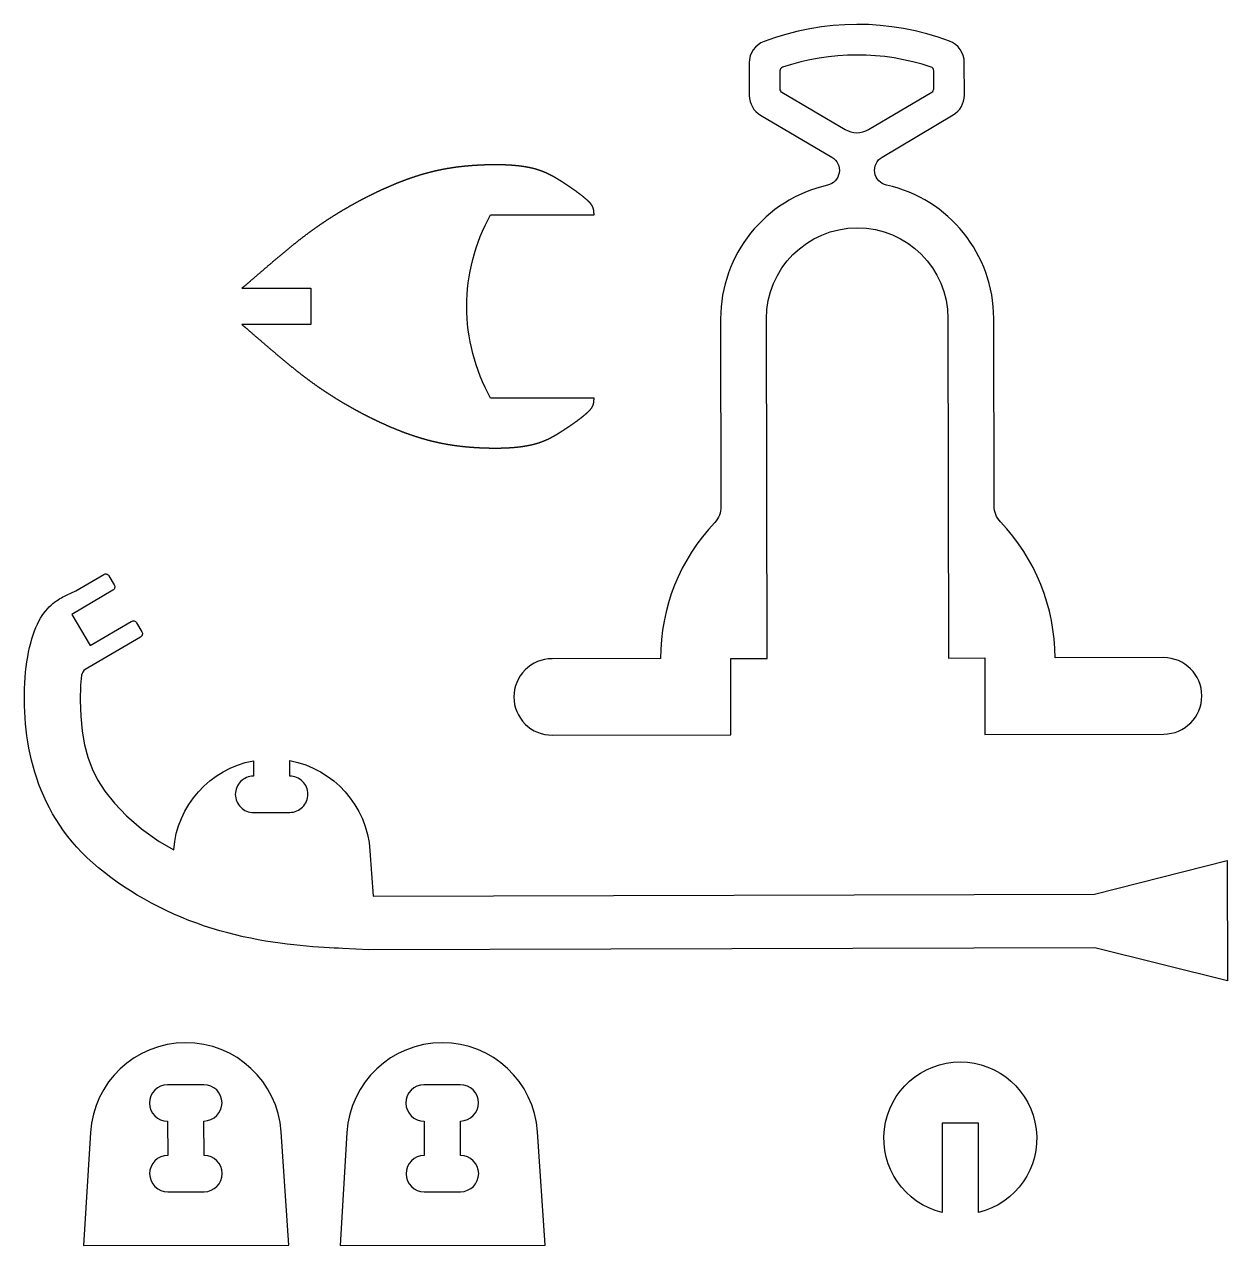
# Model space of a CAD drawing. Header units: millimetres. Extents: x 32 to 1015, y -334 to 535.
# Drawn here: x 702.5 to 861.6, y 367.7 to 529.2 of the extents above; entities that cross this region are included whole.
import ezdxf

# ---------------------------------------------------------------- set-up
doc = ezdxf.new("R2010")
doc.units = ezdxf.units.MM
doc.layers.add('External Cut', color=1, linetype='Continuous')
doc.layers.add('Internal Cut', color=5, linetype='Continuous')

msp = doc.modelspace()

# ---------------------------------------------------------------- linework, layer by layer
at = {"layer": 'External Cut', "flags": 128}
for points in [[(853.153527, 445.455), (838.797063, 445.430262, 0.192473), (831.577114, 463.401275, -0.192473), (830.7381, 465.489648), (830.69534, 490.305469, 0.351629), (816.513689, 507.915523, -0.680657), (815.9184, 511.628502), (825.316174, 517.192017, 0.265486), (826.803378, 519.805953), (826.795932, 524.127399, 0.312548), (824.824807, 526.962228, 0.181495), (800.313295, 526.919993, 0.312548), (798.351951, 524.078387), (798.359397, 519.756941, 0.265486), (799.855601, 517.148146), (809.272492, 511.617051, -0.680657), (808.690002, 507.902042, 0.351629), (794.569122, 490.243221), (794.611882, 465.4274, -0.192473), (793.780069, 463.336148, 0.192473), (786.622094, 445.34036), (772.265631, 445.315623, 0.414214), (767.221719, 440.254299, 0.414214), (772.283043, 435.210387), (795.927037, 435.251128), (795.909624, 445.356364), (800.709611, 445.364634), (800.632264, 490.253668, -1), (824.632198, 490.295022), (824.709546, 445.405988), (829.509533, 445.414259), (829.526945, 435.309023), (853.170939, 435.349764, 1), (853.153527, 445.455)], [(822.75568, 523.051167, 0.322017), (822.410771, 523.529438, 0.163777), (802.739147, 523.495543, 0.322017), (802.395888, 523.016085), (802.4, 520.629776, 0.265486), (802.649367, 520.194977), (811.049305, 515.261198, 0.272884), (814.129039, 515.266505), (822.511925, 520.229202, 0.265486), (822.759792, 520.664858), (822.75568, 523.051167)], [(777.821829, 504.01093), (777.816225, 504.169572), (777.81534, 504.193078), (777.814297, 504.218401), (777.813051, 504.245422), (777.811561, 504.274022), (777.809781, 504.30408), (777.807671, 504.335479), (777.805185, 504.368098), (777.802282, 504.401817), (777.798917, 504.436519), (777.795048, 504.472082), (777.790631, 504.508388), (777.785624, 504.545318), (777.779983, 504.582752), (777.773665, 504.62057), (777.766626, 504.658653), (777.758825, 504.696883), (777.750216, 504.735138), (777.740758, 504.773301), (777.730407, 504.811252), (777.719128, 504.848892), (777.706919, 504.886212), (777.693786, 504.923223), (777.679734, 504.959935), (777.664771, 504.996361), (777.648901, 505.032511), (777.63213, 505.068398), (777.614466, 505.104031), (777.595913, 505.139422), (777.576477, 505.174583), (777.556166, 505.209524), (777.534983, 505.244257), (777.512937, 505.278794), (777.490032, 505.313145), (777.466274, 505.347322), (777.44167, 505.381335), (777.416225, 505.415197), (777.389946, 505.448918), (777.362838, 505.48251), (777.334907, 505.515984), (777.306167, 505.549348), (777.276656, 505.582597), (777.246423, 505.615724), (777.215513, 505.648721), (777.183974, 505.68158), (777.151853, 505.714293), (777.119195, 505.746852), (777.086049, 505.779251), (777.05246, 505.811481), (777.018476, 505.843534), (776.984144, 505.875402), (776.94951, 505.907079), (776.914621, 505.938555), (776.879523, 505.969824), (776.844265, 506.000877), (776.808892, 506.031707), (776.773452, 506.062306), (776.737991, 506.092666), (776.702555, 506.122779), (776.667193, 506.152639), (776.631942, 506.182238), (776.59681, 506.211579), (776.561796, 506.240665), (776.526898, 506.269499), (776.492117, 506.298086), (776.457451, 506.326429), (776.422898, 506.354532), (776.388459, 506.382398), (776.354132, 506.410031), (776.319917, 506.437434), (776.285812, 506.464611), (776.251816, 506.491566), (776.217929, 506.518301), (776.18415, 506.544822), (776.150477, 506.571131), (776.11691, 506.597233), (776.083448, 506.62313), (776.05009, 506.648826), (776.016835, 506.674325), (775.983683, 506.69963), (775.950631, 506.724746), (775.91768, 506.749675), (775.884828, 506.774422), (775.852074, 506.79899), (775.819419, 506.823382), (775.786859, 506.847602), (775.754396, 506.871654), (775.722027, 506.895541), (775.689752, 506.919267), (775.657569, 506.942835), (775.625479, 506.96625), (775.59348, 506.989515), (775.561571, 507.012633), (775.529752, 507.035608), (775.49802, 507.058443), (775.466376, 507.081143), (775.434819, 507.10371), (775.403347, 507.126149), (775.371959, 507.148463), (775.340656, 507.170655), (775.309435, 507.192729), (775.278296, 507.214689), (775.247238, 507.236537), (775.216259, 507.258276), (775.18536, 507.279909), (775.154539, 507.301439), (775.123795, 507.322868), (775.093126, 507.344201), (775.062533, 507.36544), (775.032015, 507.386587), (775.001569, 507.407647), (774.971196, 507.428621), (774.940894, 507.449512), (774.910662, 507.470325), (774.8805, 507.491061), (774.850406, 507.511723), (774.82038, 507.532315), (774.79042, 507.55284), (774.760526, 507.5733), (774.730696, 507.593698), (774.70093, 507.614038), (774.671227, 507.634319), (774.641585, 507.654542), (774.612003, 507.674708), (774.582481, 507.694816), (774.553017, 507.714868), (774.52361, 507.734863), (774.494259, 507.754802), (774.464963, 507.774685), (774.435721, 507.794513), (774.406531, 507.814286), (774.377394, 507.834005), (774.348306, 507.853669), (774.319268, 507.873279), (774.290279, 507.892836), (774.261337, 507.912339), (774.23244, 507.93179), (774.203589, 507.951188), (774.174782, 507.970534), (774.146018, 507.989828), (774.117296, 508.009071), (774.088614, 508.028262), (774.059972, 508.047401), (774.031368, 508.066488), (774.002801, 508.085523), (773.974271, 508.104504), (773.945775, 508.123433), (773.917314, 508.142308), (773.888885, 508.16113), (773.860488, 508.179897), (773.832121, 508.198611), (773.803783, 508.21727), (773.775474, 508.235874), (773.747192, 508.254423), (773.718936, 508.272917), (773.690705, 508.291355), (773.662498, 508.309737), (773.634313, 508.328063), (773.606149, 508.346332), (773.578006, 508.364544), (773.549882, 508.3827), (773.521777, 508.400798), (773.493688, 508.418838), (773.465615, 508.436821), (773.437556, 508.454745), (773.409511, 508.472611), (773.381479, 508.490418), (773.353458, 508.508166), (773.325447, 508.525854), (773.297445, 508.543483), (773.269451, 508.561052), (773.241464, 508.578561), (773.213483, 508.596009), (773.185506, 508.613397), (773.157532, 508.630723), (773.129561, 508.647988), (773.101591, 508.665192), (773.073621, 508.682333), (773.045649, 508.699412), (773.017676, 508.716429), (772.989699, 508.733383), (772.961718, 508.750274), (772.933731, 508.767101), (772.905737, 508.783865), (772.877735, 508.800565), (772.849725, 508.817201), (772.821704, 508.833772), (772.793672, 508.850279), (772.765627, 508.86672), (772.737569, 508.883096), (772.709496, 508.899406), (772.681408, 508.915651), (772.653302, 508.931829), (772.625179, 508.947941), (772.597036, 508.963986), (772.568873, 508.979964), (772.540689, 508.995874), (772.512482, 509.011717), (772.484251, 509.027492), (772.455996, 509.043199), (772.427715, 509.058837), (772.399406, 509.074407), (772.371069, 509.089907), (772.342703, 509.105338), (772.314307, 509.1207), (772.285879, 509.135991), (772.257418, 509.151212), (772.228923, 509.166363), (772.200394, 509.181443), (772.171828, 509.196452), (772.143225, 509.21139), (772.114584, 509.226256), (772.085903, 509.24105), (772.057181, 509.255772), (772.028418, 509.270421), (771.999612, 509.284998), (771.970762, 509.299501), (771.941866, 509.313931), (771.912925, 509.328288), (771.883936, 509.342571), (771.854898, 509.356779), (771.825811, 509.370913), (771.796673, 509.384972), (771.767483, 509.398956), (771.738241, 509.412865), (771.708944, 509.426698), (771.679591, 509.440455), (771.650182, 509.454136), (771.620716, 509.467741), (771.591191, 509.481269), (771.561606, 509.494719), (771.53196, 509.508093), (771.502253, 509.521389), (771.472481, 509.534606), (771.442646, 509.547746), (771.412745, 509.560807), (771.382778, 509.57379), (771.352743, 509.586693), (771.322639, 509.599517), (771.292465, 509.612261), (771.262219, 509.624926), (771.231902, 509.63751), (771.201511, 509.650014), (771.171046, 509.662437), (771.140505, 509.674779), (771.109888, 509.687039), (771.079192, 509.699218), (771.048418, 509.711315), (771.017563, 509.72333), (770.986627, 509.735263), (770.955609, 509.747112), (770.924507, 509.758879), (770.893321, 509.770562), (770.862049, 509.782162), (770.83069, 509.793677), (770.799243, 509.805109), (770.767706, 509.816456), (770.73608, 509.827718), (770.704362, 509.838895), (770.672551, 509.849987), (770.640647, 509.860994), (770.608648, 509.871914), (770.576554, 509.882749), (770.544364, 509.893497), (770.512076, 509.904159), (770.479691, 509.914734), (770.447207, 509.925223), (770.414624, 509.935625), (770.38194, 509.94594), (770.349154, 509.956167), (770.316267, 509.966307), (770.283277, 509.976359), (770.250183, 509.986323), (770.216984, 509.9962), (770.18368, 510.005988), (770.15027, 510.015688), (770.116752, 510.025299), (770.083127, 510.034821), (770.049392, 510.044254), (770.015548, 510.053599), (769.981594, 510.062854), (769.947529, 510.072019), (769.913355, 510.081096), (769.879071, 510.090084), (769.844678, 510.098984), (769.810175, 510.107796), (769.775564, 510.116519), (769.740845, 510.125155), (769.706018, 510.133702), (769.671083, 510.142163), (769.636041, 510.150536), (769.600891, 510.158822), (769.565635, 510.167022), (769.530272, 510.175135), (769.494803, 510.183161), (769.459228, 510.191101), (769.423548, 510.198956), (769.387762, 510.206724), (769.351872, 510.214407), (769.315876, 510.222005), (769.279777, 510.229518), (769.243574, 510.236946), (769.207267, 510.244289), (769.170858, 510.251549), (769.134348, 510.258724), (769.097735, 510.265816), (769.061023, 510.272824), (769.02421, 510.27975), (768.987297, 510.286593), (768.950285, 510.293354), (768.913176, 510.300033), (768.875968, 510.30663), (768.838663, 510.313146), (768.801262, 510.319581), (768.763764, 510.325935), (768.726172, 510.332208), (768.688484, 510.338402), (768.650703, 510.344515), (768.612827, 510.350549), (768.574859, 510.356504), (768.536799, 510.362381), (768.498646, 510.368178), (768.460403, 510.373897), (768.422068, 510.379539), (768.383644, 510.385102), (768.345131, 510.390589), (768.306528, 510.395998), (768.267838, 510.401331), (768.22906, 510.406587), (768.190194, 510.411767), (768.151243, 510.416872), (768.112205, 510.421901), (768.073083, 510.426855), (768.033875, 510.431734), (767.994584, 510.436538), (767.955209, 510.441269), (767.915752, 510.445925), (767.876212, 510.450508), (767.83659, 510.455018), (767.796888, 510.459454), (767.757105, 510.463818), (767.717242, 510.46811), (767.6773, 510.47233), (767.637279, 510.476478), (767.597181, 510.480554), (767.557004, 510.48456), (767.516751, 510.488494), (767.476422, 510.492359), (767.436017, 510.496153), (767.395537, 510.499877), (767.354982, 510.503531), (767.314354, 510.507117), (767.273652, 510.510633), (767.232878, 510.514081), (767.192031, 510.517461), (767.151113, 510.520773), (767.110124, 510.524017), (767.069065, 510.527193), (767.027936, 510.530303), (766.986738, 510.533346), (766.945471, 510.536322), (766.904137, 510.539233), (766.862735, 510.542077), (766.821267, 510.544856), (766.779732, 510.54757), (766.738132, 510.550219), (766.696467, 510.552804), (766.654737, 510.555324), (766.612944, 510.55778), (766.571088, 510.560173), (766.529169, 510.562502), (766.487188, 510.564769), (766.445146, 510.566973), (766.403043, 510.569114), (766.36088, 510.571193), (766.318658, 510.573211), (766.276376, 510.575167), (766.234036, 510.577062), (766.191638, 510.578896), (766.149184, 510.58067), (766.106672, 510.582383), (766.064105, 510.584037), (766.021482, 510.585631), (765.978804, 510.587165), (765.936073, 510.588641), (765.893287, 510.590058), (765.850449, 510.591417), (765.807558, 510.592718), (765.764616, 510.593961), (765.721622, 510.595147), (765.678578, 510.596276), (765.635484, 510.597347), (765.59234, 510.598363), (765.549147, 510.599322), (765.505906, 510.600226), (765.462618, 510.601074), (765.419283, 510.601866), (765.375901, 510.602604), (765.332473, 510.603287), (765.289, 510.603916), (765.245483, 510.604491), (765.201921, 510.605013), (765.158316, 510.605481), (765.114668, 510.605896), (765.070978, 510.606258), (765.027247, 510.606568), (764.983474, 510.606825), (764.93966, 510.607031), (764.895807, 510.607186), (764.851915, 510.607289), (764.807984, 510.607341), (764.764015, 510.607343), (764.720008, 510.607295), (764.675965, 510.607197), (764.631885, 510.607049), (764.587769, 510.606852), (764.543619, 510.606606), (764.499434, 510.606311), (764.455215, 510.605968), (764.410963, 510.605577), (764.366678, 510.605138), (764.322361, 510.604651), (764.278012, 510.604117), (764.233632, 510.603536), (764.189221, 510.602908), (764.14478, 510.602234), (764.100309, 510.601512), (764.055809, 510.600745), (764.01128, 510.599931), (763.966723, 510.599072), (763.922138, 510.598166), (763.877526, 510.597215), (763.832886, 510.596219), (763.788221, 510.595177), (763.74353, 510.594091), (763.698813, 510.59296), (763.654071, 510.591784), (763.609305, 510.590564), (763.564515, 510.5893), (763.519702, 510.587991), (763.474866, 510.586639), (763.430007, 510.585243), (763.385125, 510.583803), (763.34022, 510.582318), (763.295292, 510.580789), (763.250342, 510.579214), (763.20537, 510.577594), (763.160374, 510.575929), (763.115357, 510.574218), (763.070317, 510.57246), (763.025254, 510.570657), (762.980169, 510.568807), (762.935062, 510.56691), (762.889933, 510.564967), (762.844782, 510.562975), (762.799609, 510.560937), (762.754413, 510.558851), (762.709196, 510.556716), (762.663956, 510.554534), (762.618695, 510.552302), (762.573412, 510.550023), (762.528107, 510.547693), (762.482781, 510.545315), (762.437432, 510.542886), (762.392061, 510.540408), (762.346669, 510.537878), (762.301254, 510.535298), (762.255817, 510.532667), (762.210357, 510.529983), (762.164876, 510.527248), (762.119372, 510.52446), (762.073846, 510.52162), (762.028297, 510.518726), (761.982726, 510.515779), (761.937133, 510.512778), (761.891516, 510.509723), (761.845878, 510.506613), (761.800216, 510.503449), (761.754532, 510.500229), (761.708825, 510.496953), (761.663095, 510.493621), (761.617342, 510.490233), (761.571567, 510.486788), (761.525768, 510.483286), (761.479946, 510.479726), (761.434101, 510.476109), (761.388233, 510.472433), (761.342342, 510.468699), (761.296428, 510.464906), (761.25049, 510.461054), (761.204529, 510.457141), (761.158544, 510.453169), (761.112537, 510.449137), (761.066505, 510.445043), (761.02045, 510.440889), (760.974371, 510.436673), (760.928269, 510.432395), (760.882143, 510.428055), (760.835993, 510.423652), (760.78982, 510.419187), (760.743622, 510.414658), (760.697401, 510.410065), (760.651155, 510.405409), (760.604886, 510.400688), (760.558592, 510.395902), (760.512275, 510.391051), (760.465933, 510.386135), (760.419567, 510.381153), (760.373177, 510.376104), (760.326762, 510.370989), (760.280323, 510.365808), (760.233859, 510.360558), (760.187371, 510.355242), (760.140859, 510.349857), (760.094321, 510.344403), (760.04776, 510.338881), (760.001173, 510.33329), (759.954562, 510.327629), (759.907926, 510.321899), (759.861265, 510.316098), (759.814579, 510.310227), (759.767868, 510.304285), (759.721132, 510.298271), (759.674371, 510.292186), (759.627585, 510.286029), (759.580774, 510.279799), (759.533937, 510.273497), (759.487076, 510.267122), (759.440189, 510.260673), (759.393276, 510.25415), (759.346338, 510.247553), (759.299375, 510.240882), (759.252386, 510.234135), (759.205372, 510.227313), (759.158331, 510.220416), (759.111266, 510.213443), (759.064174, 510.206393), (759.017057, 510.199266), (758.969914, 510.192063), (758.922744, 510.184782), (758.875549, 510.177423), (758.828328, 510.169985), (758.781081, 510.16247), (758.733808, 510.154875), (758.686509, 510.147201), (758.639183, 510.139448), (758.591831, 510.131614), (758.544453, 510.1237), (758.497049, 510.115705), (758.449618, 510.10763), (758.40216, 510.099472), (758.354676, 510.091233), (758.307166, 510.082912), (758.259629, 510.074508), (758.212065, 510.066021), (758.164474, 510.057451), (758.116857, 510.048797), (758.069213, 510.04006), (758.021542, 510.031238), (757.973844, 510.022331), (757.926119, 510.013339), (757.878367, 510.004261), (757.830588, 509.995098), (757.782782, 509.985849), (757.734948, 509.976513), (757.687088, 509.96709), (757.6392, 509.95758), (757.591284, 509.947982), (757.543341, 509.938296), (757.495371, 509.928522), (757.447374, 509.918659), (757.399348, 509.908707), (757.351295, 509.898666), (757.303215, 509.888534), (757.255107, 509.878313), (757.206971, 509.868001), (757.158807, 509.857598), (757.110615, 509.847104), (757.062395, 509.836518), (757.014148, 509.82584), (756.965872, 509.81507), (756.917569, 509.804207), (756.869237, 509.793251), (756.820877, 509.782202), (756.772489, 509.77106), (756.724073, 509.759824), (756.675629, 509.748494), (756.627157, 509.73707), (756.578656, 509.725551), (756.530128, 509.713937), (756.481571, 509.702229), (756.432986, 509.690425), (756.384372, 509.678525), (756.335731, 509.66653), (756.287061, 509.654439), (756.238363, 509.642251), (756.189636, 509.629966), (756.140882, 509.617585), (756.092099, 509.605106), (756.043287, 509.59253), (755.994447, 509.579856), (755.945579, 509.567085), (755.896683, 509.554216), (755.847759, 509.54125), (755.798807, 509.528187), (755.749827, 509.515026), (755.70082, 509.501768), (755.651785, 509.488413), (755.602722, 509.474962), (755.553633, 509.461414), (755.504516, 509.447769), (755.455372, 509.434028), (755.406201, 509.42019), (755.357003, 509.406256), (755.307779, 509.392226), (755.258528, 509.3781), (755.209251, 509.363878), (755.159947, 509.34956), (755.110618, 509.335146), (755.061262, 509.320637), (755.01188, 509.306033), (754.962472, 509.291333), (754.913039, 509.276538), (754.86358, 509.261648), (754.814096, 509.246663), (754.764587, 509.231585), (754.715053, 509.216411), (754.665494, 509.201144), (754.61591, 509.185783), (754.566302, 509.170329), (754.516669, 509.154781), (754.467012, 509.139139), (754.417331, 509.123405), (754.367626, 509.107578), (754.317897, 509.091659), (754.268145, 509.075647), (754.218369, 509.059543), (754.16857, 509.043347), (754.118747, 509.027059), (754.068902, 509.01068), (754.019034, 508.994209), (753.969143, 508.977648), (753.91923, 508.960995), (753.869294, 508.944252), (753.819336, 508.927418), (753.769356, 508.910494), (753.719354, 508.893479), (753.669331, 508.876375), (753.619286, 508.859182), (753.569219, 508.841898), (753.519131, 508.824526), (753.469022, 508.807064), (753.418892, 508.789514), (753.368741, 508.771875), (753.31857, 508.754148), (753.268378, 508.736332), (753.218165, 508.718429), (753.167933, 508.700437), (753.11768, 508.682358), (753.067408, 508.664192), (753.017116, 508.645938), (752.966804, 508.627598), (752.916473, 508.609171), (752.866122, 508.590657), (752.815753, 508.572057), (752.765365, 508.55337), (752.714957, 508.534598), (752.664531, 508.51574), (752.614087, 508.496797), (752.563624, 508.477768), (752.513144, 508.458654), (752.462645, 508.439455), (752.412128, 508.420172), (752.361594, 508.400804), (752.311042, 508.381351), (752.260473, 508.361815), (752.209886, 508.342195), (752.159282, 508.322491), (752.108662, 508.302704), (752.058025, 508.282834), (752.007371, 508.26288), (751.9567, 508.242844), (751.906014, 508.222725), (751.855311, 508.202524), (751.804592, 508.18224), (751.753857, 508.161875), (751.703107, 508.141427), (751.652341, 508.120899), (751.60156, 508.100288), (751.550764, 508.079597), (751.499952, 508.058825), (751.449126, 508.037972), (751.398285, 508.017038), (751.347429, 507.996024), (751.296559, 507.97493), (751.245675, 507.953756), (751.194776, 507.932503), (751.143864, 507.91117), (751.092938, 507.889757), (751.041998, 507.868266), (750.991044, 507.846695), (750.940078, 507.825046), (750.889098, 507.803319), (750.838105, 507.781513), (750.787099, 507.759629), (750.736081, 507.737668), (750.685049, 507.715628), (750.634006, 507.693512), (750.58295, 507.671318), (750.531882, 507.649047), (750.480803, 507.626699), (750.429711, 507.604275), (750.378608, 507.581774), (750.327493, 507.559198), (750.276367, 507.536545), (750.22523, 507.513816), (750.174082, 507.491012), (750.122923, 507.468133), (750.071753, 507.445178), (750.020573, 507.422149), (749.969383, 507.399044), (749.918182, 507.375866), (749.866971, 507.352613), (749.81575, 507.329285), (749.76452, 507.305884), (749.71328, 507.28241), (749.66203, 507.258861), (749.610771, 507.23524), (749.559503, 507.211545), (749.508226, 507.187778), (749.45694, 507.163938), (749.405646, 507.140025), (749.354343, 507.116041), (749.303031, 507.091984), (749.251712, 507.067855), (749.200384, 507.043655), (749.149049, 507.019384), (749.097706, 506.995041), (749.046355, 506.970627), (748.994997, 506.946143), (748.943631, 506.921588), (748.892259, 506.896962), (748.840879, 506.872266), (748.789492, 506.8475), (748.738099, 506.822664), (748.6867, 506.797759), (748.635294, 506.772783), (748.583881, 506.747738), (748.532463, 506.722624), (748.481038, 506.69744), (748.429608, 506.672188), (748.378171, 506.646866), (748.32673, 506.621475), (748.275283, 506.596016), (748.22383, 506.570489), (748.172373, 506.544893), (748.12091, 506.519228), (748.069442, 506.493496), (748.01797, 506.467696), (747.966493, 506.441828), (747.915012, 506.415892), (747.863526, 506.389889), (747.812036, 506.363817), (747.760542, 506.337678), (747.709044, 506.311471), (747.657542, 506.285196), (747.606035, 506.258852), (747.554525, 506.232441), (747.503011, 506.205961), (747.451493, 506.179412), (747.399972, 506.152795), (747.348447, 506.126109), (747.296918, 506.099354), (747.245386, 506.072531), (747.193851, 506.045638), (747.142312, 506.018677), (747.090771, 505.991646), (747.039226, 505.964546), (746.987678, 505.937377), (746.936127, 505.910138), (746.884574, 505.88283), (746.833017, 505.855452), (746.781458, 505.828004), (746.729897, 505.800486), (746.678332, 505.772898), (746.626765, 505.74524), (746.575196, 505.717511), (746.523624, 505.689712), (746.47205, 505.661842), (746.420474, 505.633901), (746.368895, 505.605888), (746.317314, 505.577805), (746.265732, 505.54965), (746.214147, 505.521424), (746.16256, 505.493126), (746.110971, 505.464756), (746.059381, 505.436314), (746.007789, 505.4078), (745.956195, 505.379213), (745.904599, 505.350554), (745.853002, 505.321823), (745.801404, 505.293018), (745.749804, 505.264141), (745.698202, 505.23519), (745.6466, 505.206167), (745.594996, 505.177069), (745.543391, 505.147899), (745.491785, 505.118654), (745.440178, 505.089336), (745.388569, 505.059943), (745.33696, 505.030477), (745.28535, 505.000936), (745.23374, 504.97132), (745.182128, 504.94163), (745.130516, 504.911865), (745.078904, 504.882025), (745.027291, 504.85211), (744.975677, 504.822119), (744.924063, 504.792054), (744.872449, 504.761912), (744.820834, 504.731695), (744.769219, 504.701402), (744.717604, 504.671032), (744.665989, 504.640587), (744.614374, 504.610065), (744.56276, 504.579467), (744.511145, 504.548792), (744.45953, 504.51804), (744.407916, 504.487211), (744.356302, 504.456305), (744.304688, 504.425321), (744.253075, 504.394261), (744.201462, 504.363122), (744.14985, 504.331906), (744.098239, 504.300612), (744.046628, 504.269239), (743.995018, 504.237789), (743.943409, 504.20626), (743.891801, 504.174652), (743.840194, 504.142966), (743.788588, 504.111201), (743.736983, 504.079357), (743.685379, 504.047433), (743.633776, 504.015431), (743.582175, 503.983349), (743.530575, 503.951187), (743.478976, 503.918945), (743.427379, 503.886624), (743.375784, 503.854222), (743.32419, 503.82174), (743.272598, 503.789177), (743.221007, 503.756534), (743.169419, 503.723811), (743.117832, 503.691006), (743.066247, 503.65812), (743.014664, 503.625153), (742.963084, 503.592105), (742.911505, 503.558975), (742.859929, 503.525764), (742.808355, 503.492471), (742.756783, 503.459095), (742.705214, 503.425638), (742.653647, 503.392098), (742.602082, 503.358476), (742.550521, 503.324771), (742.498961, 503.290984), (742.447405, 503.257113), (742.395851, 503.22316), (742.344301, 503.189123), (742.292753, 503.155003), (742.241208, 503.120799), (742.189666, 503.086512), (742.138128, 503.052141), (742.086592, 503.017685), (742.03506, 502.983146), (741.983531, 502.948522), (741.932005, 502.913814), (741.880483, 502.879021), (741.828965, 502.844143), (741.777449, 502.809181), (741.725938, 502.774133), (741.67443, 502.739), (741.622926, 502.703782), (741.571426, 502.668478), (741.51993, 502.633088), (741.468438, 502.597613), (741.416949, 502.562051), (741.365465, 502.526403), (741.313985, 502.490669), (741.262509, 502.454849), (741.211038, 502.418941), (741.159571, 502.382947), (741.108108, 502.346866), (741.05665, 502.310698), (741.005196, 502.274443), (740.953747, 502.2381), (740.902302, 502.201669), (740.850862, 502.165151), (740.799428, 502.128545), (740.747997, 502.091851), (740.696572, 502.055069), (740.645152, 502.018198), (740.593736, 501.981239), (740.542325, 501.944191), (740.490918, 501.907054), (740.439515, 501.869828), (740.388117, 501.832513), (740.336722, 501.795108), (740.285331, 501.757614), (740.233943, 501.72003), (740.182559, 501.682357), (740.131179, 501.644593), (740.079801, 501.60674), (740.028427, 501.568796), (739.977055, 501.530761), (739.925686, 501.492636), (739.87432, 501.454419), (739.822956, 501.416112), (739.771595, 501.377714), (739.720235, 501.339224), (739.668878, 501.300643), (739.617521, 501.26197), (739.566164, 501.223206), (739.514807, 501.184349), (739.463447, 501.1454), (739.412085, 501.106358), (739.360718, 501.067224), (739.309347, 501.027996), (739.257969, 500.988676), (739.206585, 500.949262), (739.155192, 500.909755), (739.103791, 500.870155), (739.052379, 500.83046), (739.000957, 500.790671), (738.949523, 500.750788), (738.898076, 500.710811), (738.846615, 500.670738), (738.795139, 500.630571), (738.743647, 500.590309), (738.692138, 500.549952), (738.640611, 500.509499), (738.589066, 500.46895), (738.537499, 500.428306), (738.485912, 500.387565), (738.434301, 500.346728), (738.382667, 500.305795), (738.331007, 500.264765), (738.279322, 500.223637), (738.227608, 500.182413), (738.175866, 500.141092), (738.124094, 500.099673), (738.07229, 500.058156), (738.020455, 500.016541), (737.968585, 499.974828), (737.916681, 499.933016), (737.864741, 499.891106), (737.812764, 499.849098), (737.760748, 499.80699), (737.708692, 499.764783), (737.656596, 499.722476), (737.604458, 499.68007), (737.552276, 499.637564), (737.50005, 499.594958), (737.447779, 499.552252), (737.39546, 499.509446), (737.343094, 499.466538), (737.290678, 499.42353), (737.238211, 499.380421), (737.185693, 499.33721), (737.133123, 499.293898), (737.080497, 499.250484), (737.027817, 499.206969), (736.97508, 499.163351), (736.922286, 499.119631), (736.869432, 499.075808), (736.816518, 499.031883), (736.763543, 498.987854), (736.710506, 498.943723), (736.657404, 498.899488), (736.604238, 498.855149), (736.551006, 498.810707), (736.497706, 498.766161), (736.444337, 498.72151), (736.390899, 498.676756), (736.33739, 498.631896), (736.283808, 498.586932), (736.230153, 498.541863), (736.176424, 498.496688), (736.122619, 498.451408), (736.068736, 498.406023), (736.014776, 498.360531), (735.960735, 498.314934), (735.906615, 498.26923), (735.852412, 498.22342), (735.798127, 498.177503), (735.743757, 498.131479), (735.689301, 498.085348), (735.634759, 498.03911), (735.580129, 497.992764), (735.52541, 497.94631), (735.470601, 497.899749), (735.4157, 497.853079), (735.360706, 497.806301), (735.305619, 497.759415), (735.250436, 497.71242), (735.195157, 497.665315), (735.13978, 497.618102), (735.084305, 497.570779), (735.02873, 497.523347), (734.973053, 497.475805), (734.917274, 497.428153), (734.861392, 497.38039), (734.805405, 497.332517), (734.749311, 497.284534), (734.693111, 497.23644), (734.636802, 497.188234), (734.580384, 497.139918), (734.523854, 497.09149), (734.467213, 497.04295), (734.410458, 496.994299), (734.35359, 496.945535), (734.296605, 496.896659), (734.239503, 496.847671), (734.182284, 496.798569), (734.124945, 496.749355), (734.067486, 496.700028), (734.009905, 496.650588), (733.952201, 496.601034), (733.894373, 496.551366), (733.83642, 496.501584), (733.77834, 496.451688), (733.720132, 496.401678), (733.661796, 496.351553), (733.603329, 496.301314), (733.544731, 496.250959), (733.486001, 496.200489), (733.427137, 496.149904), (733.368138, 496.099203), (733.309002, 496.048387), (733.24973, 495.997454), (733.190329, 495.946414), (733.130848, 495.895309), (733.071348, 495.84419), (733.011888, 495.793111), (732.952527, 495.74212), (732.893324, 495.691271), (732.83434, 495.640615), (732.775633, 495.590204), (732.717263, 495.540088), (732.659289, 495.490319), (732.601771, 495.440949), (732.544768, 495.39203), (732.48834, 495.343612), (732.432546, 495.295748), (732.377445, 495.248488), (732.323098, 495.201885), (732.269563, 495.15599), (732.216899, 495.110854), (732.165167, 495.066529), (732.114426, 495.023066), (732.064732, 494.980515), (732.016136, 494.938917), (731.968683, 494.89831), (731.922421, 494.858735), (731.877396, 494.820229), (731.833655, 494.782833), (731.791245, 494.746584), (731.750213, 494.711522), (731.710606, 494.677686), (731.67247, 494.645114), (731.635852, 494.613847), (731.600799, 494.583922), (731.567358, 494.555379), (731.535576, 494.528257), (731.505499, 494.502595), (731.477174, 494.478431), (731.450648, 494.455806), (731.425968, 494.434757), (731.403181, 494.415324), (731.382333, 494.397546), (731.249916, 494.284626), (740.344642, 494.284626), (740.344642, 489.484632), (731.249916, 489.484632), (731.382333, 489.371713), (731.403181, 489.353935), (731.425968, 489.334502), (731.450648, 489.313453), (731.477174, 489.290827), (731.505499, 489.266664), (731.535576, 489.241002), (731.567358, 489.21388), (731.600799, 489.185337), (731.635852, 489.155412), (731.67247, 489.124144), (731.710606, 489.091573), (731.750213, 489.057737), (731.791245, 489.022675), (731.833655, 488.986426), (731.877396, 488.949029), (731.922421, 488.910524), (731.968683, 488.870948), (732.016136, 488.830342), (732.064732, 488.788744), (732.114426, 488.746193), (732.165167, 488.70273), (732.216899, 488.658405), (732.269563, 488.613269), (732.323098, 488.567374), (732.377445, 488.520771), (732.432546, 488.473511), (732.48834, 488.425647), (732.544768, 488.377229), (732.601771, 488.32831), (732.659289, 488.27894), (732.717263, 488.229171), (732.775633, 488.179055), (732.83434, 488.128643), (732.893324, 488.077987), (732.952527, 488.027138), (733.011888, 487.976148), (733.071348, 487.925068), (733.130848, 487.87395), (733.190329, 487.822845), (733.24973, 487.771805), (733.309002, 487.720872), (733.368138, 487.670056), (733.427137, 487.619355), (733.486001, 487.56877), (733.544731, 487.5183), (733.603329, 487.467945), (733.661796, 487.417706), (733.720132, 487.367581), (733.77834, 487.317571), (733.83642, 487.267675), (733.894373, 487.217893), (733.952201, 487.168225), (734.009905, 487.118671), (734.067486, 487.069231), (734.124945, 487.019903), (734.182284, 486.970689), (734.239503, 486.921588), (734.296605, 486.8726), (734.35359, 486.823724), (734.410458, 486.77496), (734.467213, 486.726309), (734.523854, 486.677769), (734.580384, 486.629341), (734.636802, 486.581024), (734.693111, 486.532819), (734.749311, 486.484725), (734.805405, 486.436741), (734.861392, 486.388869), (734.917274, 486.341106), (734.973053, 486.293454), (735.02873, 486.245912), (735.084305, 486.19848), (735.13978, 486.151157), (735.195157, 486.103943), (735.250436, 486.056839), (735.305619, 486.009844), (735.360706, 485.962957), (735.4157, 485.91618), (735.470601, 485.86951), (735.52541, 485.822949), (735.580129, 485.776495), (735.634759, 485.730149), (735.689301, 485.683911), (735.743757, 485.63778), (735.798127, 485.591756), (735.852412, 485.545839), (735.906615, 485.500029), (735.960735, 485.454325), (736.014776, 485.408728), (736.068736, 485.363236), (736.122619, 485.317851), (736.176424, 485.272571), (736.230153, 485.227396), (736.283808, 485.182327), (736.33739, 485.137363), (736.390899, 485.092503), (736.444337, 485.047748), (736.497706, 485.003098), (736.551006, 484.958552), (736.604238, 484.914109), (736.657404, 484.869771), (736.710506, 484.825536), (736.763543, 484.781405), (736.816518, 484.737376), (736.869432, 484.693451), (736.922286, 484.649628), (736.97508, 484.605908), (737.027817, 484.56229), (737.080497, 484.518775), (737.133123, 484.475361), (737.185693, 484.432049), (737.238211, 484.388838), (737.290678, 484.345729), (737.343094, 484.302721), (737.39546, 484.259813), (737.447779, 484.217007), (737.50005, 484.1743), (737.552276, 484.131694), (737.604458, 484.089189), (737.656596, 484.046783), (737.708692, 484.004476), (737.760748, 483.962269), (737.812764, 483.920161), (737.864741, 483.878152), (737.916681, 483.836242), (737.968585, 483.794431), (738.020455, 483.752718), (738.07229, 483.711103), (738.124094, 483.669586), (738.175866, 483.628167), (738.227608, 483.586846), (738.279322, 483.545621), (738.331007, 483.504494), (738.382667, 483.463464), (738.434301, 483.422531), (738.485912, 483.381694), (738.537499, 483.340953), (738.589066, 483.300309), (738.640611, 483.25976), (738.692138, 483.219307), (738.743647, 483.17895), (738.795139, 483.138688), (738.846615, 483.09852), (738.898076, 483.058448), (738.949523, 483.018471), (739.000957, 482.978588), (739.052379, 482.938799), (739.103791, 482.899104), (739.155192, 482.859503), (739.206585, 482.819996), (739.257969, 482.780583), (739.309347, 482.741262), (739.360718, 482.702035), (739.412085, 482.662901), (739.463447, 482.623859), (739.514807, 482.58491), (739.566164, 482.546053), (739.617521, 482.507289), (739.668878, 482.468616), (739.720235, 482.430035), (739.771595, 482.391545), (739.822956, 482.353147), (739.87432, 482.314839), (739.925686, 482.276623), (739.977055, 482.238498), (740.028427, 482.200463), (740.079801, 482.162519), (740.131179, 482.124665), (740.182559, 482.086902), (740.233943, 482.049228), (740.285331, 482.011645), (740.336722, 481.974151), (740.388117, 481.936746), (740.439515, 481.899431), (740.490918, 481.862205), (740.542325, 481.825068), (740.593736, 481.78802), (740.645152, 481.751061), (740.696572, 481.71419), (740.747997, 481.677408), (740.799428, 481.640714), (740.850862, 481.604108), (740.902302, 481.567589), (740.953747, 481.531159), (741.005196, 481.494816), (741.05665, 481.458561), (741.108108, 481.422392), (741.159571, 481.386311), (741.211038, 481.350317), (741.262509, 481.31441), (741.313985, 481.278589), (741.365465, 481.242855), (741.416949, 481.207208), (741.468438, 481.171646), (741.51993, 481.136171), (741.571426, 481.100781), (741.622926, 481.065477), (741.67443, 481.030259), (741.725938, 480.995126), (741.777449, 480.960078), (741.828965, 480.925115), (741.880483, 480.890238), (741.932005, 480.855445), (741.983531, 480.820737), (742.03506, 480.786113), (742.086592, 480.751574), (742.138128, 480.717118), (742.189666, 480.682747), (742.241208, 480.64846), (742.292753, 480.614256), (742.344301, 480.580136), (742.395851, 480.546099), (742.447405, 480.512145), (742.498961, 480.478275), (742.550521, 480.444487), (742.602082, 480.410783), (742.653647, 480.377161), (742.705214, 480.343621), (742.756783, 480.310163), (742.808355, 480.276788), (742.859929, 480.243495), (742.911505, 480.210283), (742.963084, 480.177154), (743.014664, 480.144105), (743.066247, 480.111138), (743.117832, 480.078253), (743.169419, 480.045448), (743.221007, 480.012724), (743.272598, 479.980081), (743.32419, 479.947519), (743.375784, 479.915037), (743.427379, 479.882635), (743.478976, 479.850314), (743.530575, 479.818072), (743.582175, 479.78591), (743.633776, 479.753828), (743.685379, 479.721825), (743.736983, 479.689902), (743.788588, 479.658058), (743.840194, 479.626293), (743.891801, 479.594607), (743.943409, 479.562999), (743.995018, 479.53147), (744.046628, 479.50002), (744.098239, 479.468647), (744.14985, 479.437353), (744.201462, 479.406137), (744.253075, 479.374998), (744.304688, 479.343937), (744.356302, 479.312954), (744.407916, 479.282048), (744.45953, 479.251219), (744.511145, 479.220467), (744.56276, 479.189792), (744.614374, 479.159194), (744.665989, 479.128672), (744.717604, 479.098226), (744.769219, 479.067857), (744.820834, 479.037564), (744.872449, 479.007347), (744.924063, 478.977205), (744.975677, 478.947139), (745.027291, 478.917149), (745.078904, 478.887234), (745.130516, 478.857394), (745.182128, 478.827629), (745.23374, 478.797939), (745.28535, 478.768323), (745.33696, 478.738782), (745.388569, 478.709316), (745.440178, 478.679923), (745.491785, 478.650605), (745.543391, 478.62136), (745.594996, 478.592189), (745.6466, 478.563092), (745.698202, 478.534069), (745.749804, 478.505118), (745.801404, 478.476241), (745.853002, 478.447436), (745.904599, 478.418705), (745.956195, 478.390046), (746.007789, 478.361459), (746.059381, 478.332945), (746.110971, 478.304503), (746.16256, 478.276133), (746.214147, 478.247835), (746.265732, 478.219609), (746.317314, 478.191454), (746.368895, 478.16337), (746.420474, 478.135358), (746.47205, 478.107417), (746.523624, 478.079547), (746.575196, 478.051748), (746.626765, 478.024019), (746.678332, 477.996361), (746.729897, 477.968773), (746.781458, 477.941255), (746.833017, 477.913807), (746.884574, 477.886429), (746.936127, 477.859121), (746.987678, 477.831882), (747.039226, 477.804713), (747.090771, 477.777613), (747.142312, 477.750582), (747.193851, 477.723621), (747.245386, 477.696728), (747.296918, 477.669905), (747.348447, 477.64315), (747.399972, 477.616464), (747.451493, 477.589847), (747.503011, 477.563298), (747.554525, 477.536818), (747.606035, 477.510406), (747.657542, 477.484063), (747.709044, 477.457788), (747.760542, 477.431581), (747.812036, 477.405441), (747.863526, 477.37937), (747.915012, 477.353367), (747.966493, 477.327431), (748.01797, 477.301563), (748.069442, 477.275763), (748.12091, 477.250031), (748.172373, 477.224366), (748.22383, 477.19877), (748.275283, 477.173243), (748.32673, 477.147783), (748.378171, 477.122393), (748.429608, 477.097071), (748.481038, 477.071819), (748.532463, 477.046635), (748.583881, 477.021521), (748.635294, 476.996476), (748.6867, 476.9715), (748.738099, 476.946594), (748.789492, 476.921759), (748.840879, 476.896993), (748.892259, 476.872297), (748.943631, 476.847671), (748.994997, 476.823116), (749.046355, 476.798632), (749.097706, 476.774218), (749.149049, 476.749875), (749.200384, 476.725604), (749.251712, 476.701403), (749.303031, 476.677275), (749.354343, 476.653218), (749.405646, 476.629233), (749.45694, 476.605321), (749.508226, 476.581481), (749.559503, 476.557714), (749.610771, 476.534019), (749.66203, 476.510397), (749.71328, 476.486849), (749.76452, 476.463375), (749.81575, 476.439973), (749.866971, 476.416646), (749.918182, 476.393393), (749.969383, 476.370215), (750.020573, 476.34711), (750.071753, 476.324081), (750.122923, 476.301126), (750.174082, 476.278247), (750.22523, 476.255443), (750.276367, 476.232714), (750.327493, 476.210061), (750.378608, 476.187484), (750.429711, 476.164984), (750.480803, 476.14256), (750.531882, 476.120212), (750.58295, 476.097941), (750.634006, 476.075747), (750.685049, 476.05363), (750.736081, 476.031591), (750.787099, 476.00963), (750.838105, 475.987746), (750.889098, 475.96594), (750.940078, 475.944213), (750.991044, 475.922563), (751.041998, 475.900993), (751.092938, 475.879502), (751.143864, 475.858089), (751.194776, 475.836756), (751.245675, 475.815502), (751.296559, 475.794329), (751.347429, 475.773235), (751.398285, 475.752221), (751.449126, 475.731287), (751.499952, 475.710434), (751.550764, 475.689662), (751.60156, 475.66897), (751.652341, 475.64836), (751.703107, 475.627831), (751.753857, 475.607384), (751.804592, 475.587019), (751.855311, 475.566735), (751.906014, 475.546534), (751.9567, 475.526415), (752.007371, 475.506379), (752.058025, 475.486425), (752.108662, 475.466555), (752.159282, 475.446768), (752.209886, 475.427064), (752.260473, 475.407444), (752.311042, 475.387907), (752.361594, 475.368455), (752.412128, 475.349087), (752.462645, 475.329804), (752.513144, 475.310605), (752.563624, 475.291491), (752.614087, 475.272462), (752.664531, 475.253519), (752.714957, 475.234661), (752.765365, 475.215889), (752.815753, 475.197202), (752.866122, 475.178602), (752.916473, 475.160088), (752.966804, 475.141661), (753.017116, 475.123321), (753.067408, 475.105067), (753.11768, 475.086901), (753.167933, 475.068822), (753.218165, 475.05083), (753.268378, 475.032927), (753.31857, 475.015111), (753.368741, 474.997384), (753.418892, 474.979745), (753.469022, 474.962194), (753.519131, 474.944733), (753.569219, 474.92736), (753.619286, 474.910077), (753.669331, 474.892883), (753.719354, 474.875779), (753.769356, 474.858765), (753.819336, 474.841841), (753.869294, 474.825007), (753.91923, 474.808264), (753.969143, 474.791611), (754.019034, 474.77505), (754.068902, 474.758579), (754.118747, 474.7422), (754.16857, 474.725912), (754.218369, 474.709716), (754.268145, 474.693612), (754.317897, 474.6776), (754.367626, 474.66168), (754.417331, 474.645854), (754.467012, 474.630119), (754.516669, 474.614478), (754.566302, 474.59893), (754.61591, 474.583476), (754.665494, 474.568115), (754.715053, 474.552847), (754.764587, 474.537674), (754.814096, 474.522595), (754.86358, 474.507611), (754.913039, 474.492721), (754.962472, 474.477926), (755.01188, 474.463226), (755.061262, 474.448622), (755.110618, 474.434112), (755.159947, 474.419699), (755.209251, 474.405381), (755.258528, 474.391159), (755.307779, 474.377033), (755.357003, 474.363003), (755.406201, 474.349069), (755.455372, 474.335231), (755.504516, 474.32149), (755.553633, 474.307845), (755.602722, 474.294297), (755.651785, 474.280845), (755.70082, 474.267491), (755.749827, 474.254233), (755.798807, 474.241072), (755.847759, 474.228009), (755.896683, 474.215043), (755.945579, 474.202174), (755.994447, 474.189402), (756.043287, 474.176729), (756.092099, 474.164153), (756.140882, 474.151674), (756.189636, 474.139293), (756.238363, 474.127008), (756.287061, 474.11482), (756.335731, 474.102729), (756.384372, 474.090733), (756.432986, 474.078834), (756.481571, 474.06703), (756.530128, 474.055322), (756.578656, 474.043708), (756.627157, 474.032189), (756.675629, 474.020765), (756.724073, 474.009435), (756.772489, 473.998199), (756.820877, 473.987057), (756.869237, 473.976008), (756.917569, 473.965052), (756.965872, 473.954189), (757.014148, 473.943419), (757.062395, 473.932741), (757.110615, 473.922155), (757.158807, 473.911661), (757.206971, 473.901258), (757.255107, 473.890946), (757.303215, 473.880725), (757.351295, 473.870593), (757.399348, 473.860552), (757.447374, 473.8506), (757.495371, 473.840737), (757.543341, 473.830963), (757.591284, 473.821277), (757.6392, 473.811679), (757.687088, 473.802169), (757.734948, 473.792746), (757.782782, 473.78341), (757.830588, 473.774161), (757.878367, 473.764997), (757.926119, 473.75592), (757.973844, 473.746928), (758.021542, 473.738021), (758.069213, 473.729199), (758.116857, 473.720461), (758.164474, 473.711808), (758.212065, 473.703238), (758.259629, 473.694751), (758.307166, 473.686347), (758.354676, 473.678026), (758.40216, 473.669787), (758.449618, 473.661629), (758.497049, 473.653553), (758.544453, 473.645559), (758.591831, 473.637645), (758.639183, 473.629811), (758.686509, 473.622058), (758.733808, 473.614384), (758.781081, 473.606789), (758.828328, 473.599273), (758.875549, 473.591836), (758.922744, 473.584477), (758.969914, 473.577196), (759.017057, 473.569993), (759.064174, 473.562866), (759.111266, 473.555816), (759.158331, 473.548843), (759.205372, 473.541945), (759.252386, 473.535124), (759.299375, 473.528377), (759.346338, 473.521706), (759.393276, 473.515109), (759.440189, 473.508586), (759.487076, 473.502137), (759.533937, 473.495762), (759.580774, 473.489459), (759.627585, 473.48323), (759.674371, 473.477073), (759.721132, 473.470987), (759.767868, 473.464974), (759.814579, 473.459032), (759.861265, 473.453161), (759.907926, 473.44736), (759.954562, 473.441629), (760.001173, 473.435969), (760.04776, 473.430378), (760.094321, 473.424856), (760.140859, 473.419402), (760.187371, 473.414017), (760.233859, 473.4087), (760.280323, 473.403451), (760.326762, 473.398269), (760.373177, 473.393154), (760.419567, 473.388106), (760.465933, 473.383124), (760.512275, 473.378208), (760.558592, 473.373357), (760.604886, 473.368571), (760.651155, 473.36385), (760.697401, 473.359193), (760.743622, 473.354601), (760.78982, 473.350072), (760.835993, 473.345606), (760.882143, 473.341204), (760.928269, 473.336864), (760.974371, 473.332586), (761.02045, 473.32837), (761.066505, 473.324216), (761.112537, 473.320122), (761.158544, 473.31609), (761.204529, 473.312117), (761.25049, 473.308205), (761.296428, 473.304353), (761.342342, 473.30056), (761.388233, 473.296825), (761.434101, 473.29315), (761.479946, 473.289532), (761.525768, 473.285973), (761.571567, 473.282471), (761.617342, 473.279026), (761.663095, 473.275638), (761.708825, 473.272306), (761.754532, 473.26903), (761.800216, 473.26581), (761.845878, 473.262645), (761.891516, 473.259536), (761.937133, 473.25648), (761.982726, 473.25348), (762.028297, 473.250532), (762.073846, 473.247639), (762.119372, 473.244798), (762.164876, 473.242011), (762.210357, 473.239275), (762.255817, 473.236592), (762.301254, 473.233961), (762.346669, 473.23138), (762.392061, 473.228851), (762.437432, 473.226372), (762.482781, 473.223944), (762.528107, 473.221565), (762.573412, 473.219236), (762.618695, 473.216956), (762.663956, 473.214725), (762.709196, 473.212543), (762.754413, 473.210408), (762.799609, 473.208322), (762.844782, 473.206283), (762.889933, 473.204292), (762.935062, 473.202349), (762.980169, 473.200452), (763.025254, 473.198602), (763.070317, 473.196798), (763.115357, 473.195041), (763.160374, 473.19333), (763.20537, 473.191665), (763.250342, 473.190045), (763.295292, 473.18847), (763.34022, 473.186941), (763.385125, 473.185456), (763.430007, 473.184015), (763.474866, 473.182619), (763.519702, 473.181267), (763.564515, 473.179959), (763.609305, 473.178695), (763.654071, 473.177475), (763.698813, 473.176299), (763.74353, 473.175168), (763.788221, 473.174081), (763.832886, 473.17304), (763.877526, 473.172044), (763.922138, 473.171093), (763.966723, 473.170187), (764.01128, 473.169328), (764.055809, 473.168514), (764.100309, 473.167746), (764.14478, 473.167025), (764.189221, 473.16635), (764.233632, 473.165723), (764.278012, 473.165142), (764.322361, 473.164608), (764.366678, 473.164121), (764.410963, 473.163682), (764.455215, 473.163291), (764.499434, 473.162948), (764.543619, 473.162653), (764.587769, 473.162407), (764.631885, 473.16221), (764.675965, 473.162062), (764.720008, 473.161964), (764.764015, 473.161915), (764.807984, 473.161917), (764.851915, 473.16197), (764.895807, 473.162073), (764.93966, 473.162228), (764.983474, 473.162434), (765.027247, 473.162691), (765.070978, 473.163001), (765.114668, 473.163363), (765.158316, 473.163778), (765.201921, 473.164246), (765.245483, 473.164768), (765.289, 473.165343), (765.332473, 473.165972), (765.375901, 473.166655), (765.419283, 473.167393), (765.462618, 473.168185), (765.505906, 473.169033), (765.549147, 473.169937), (765.59234, 473.170896), (765.635484, 473.171911), (765.678578, 473.172983), (765.721622, 473.174112), (765.764616, 473.175298), (765.807558, 473.176541), (765.850449, 473.177842), (765.893287, 473.179201), (765.936073, 473.180618), (765.978804, 473.182093), (766.021482, 473.183628), (766.064105, 473.185222), (766.106672, 473.186876), (766.149184, 473.188589), (766.191638, 473.190363), (766.234036, 473.192197), (766.276376, 473.194092), (766.318658, 473.196048), (766.36088, 473.198066), (766.403043, 473.200145), (766.445146, 473.202286), (766.487188, 473.20449), (766.529169, 473.206756), (766.571088, 473.209086), (766.612944, 473.211479), (766.654737, 473.213935), (766.696467, 473.216455), (766.738132, 473.21904), (766.779732, 473.221689), (766.821267, 473.224403), (766.862735, 473.227182), (766.904137, 473.230026), (766.945471, 473.232937), (766.986738, 473.235913), (767.027936, 473.238956), (767.069065, 473.242065), (767.110124, 473.245242), (767.151113, 473.248486), (767.192031, 473.251798), (767.232878, 473.255177), (767.273652, 473.258625), (767.314354, 473.262142), (767.354982, 473.265727), (767.395537, 473.269382), (767.436017, 473.273106), (767.476422, 473.2769), (767.516751, 473.280765), (767.557004, 473.284699), (767.597181, 473.288705), (767.637279, 473.292781), (767.6773, 473.296929), (767.717242, 473.301149), (767.757105, 473.30544), (767.796888, 473.309804), (767.83659, 473.314241), (767.876212, 473.318751), (767.915752, 473.323334), (767.955209, 473.32799), (767.994584, 473.33272), (768.033875, 473.337525), (768.073083, 473.342404), (768.112205, 473.347358), (768.151243, 473.352387), (768.190194, 473.357491), (768.22906, 473.362672), (768.267838, 473.367928), (768.306528, 473.373261), (768.345131, 473.37867), (768.383644, 473.384156), (768.422068, 473.38972), (768.460403, 473.395362), (768.498646, 473.401081), (768.536799, 473.406878), (768.574859, 473.412754), (768.612827, 473.418709), (768.650703, 473.424744), (768.688484, 473.430857), (768.726172, 473.437051), (768.763764, 473.443324), (768.801262, 473.449678), (768.838663, 473.456113), (768.875968, 473.462629), (768.913176, 473.469226), (768.950285, 473.475905), (768.987297, 473.482666), (769.02421, 473.489509), (769.061023, 473.496434), (769.097735, 473.503443), (769.134348, 473.510535), (769.170858, 473.51771), (769.207267, 473.52497), (769.243574, 473.532313), (769.279777, 473.539741), (769.315876, 473.547254), (769.351872, 473.554851), (769.387762, 473.562535), (769.423548, 473.570303), (769.459228, 473.578158), (769.494803, 473.586098), (769.530272, 473.594124), (769.565635, 473.602237), (769.600891, 473.610437), (769.636041, 473.618723), (769.671083, 473.627096), (769.706018, 473.635556), (769.740845, 473.644104), (769.775564, 473.65274), (769.810175, 473.661463), (769.844678, 473.670275), (769.879071, 473.679174), (769.913355, 473.688163), (769.947529, 473.697239), (769.981594, 473.706405), (770.015548, 473.71566), (770.049392, 473.725004), (770.083127, 473.734438), (770.116752, 473.74396), (770.15027, 473.753571), (770.18368, 473.763271), (770.216984, 473.773059), (770.250183, 473.782935), (770.283277, 473.7929), (770.316267, 473.802952), (770.349154, 473.813092), (770.38194, 473.823319), (770.414624, 473.833634), (770.447207, 473.844036), (770.479691, 473.854524), (770.512076, 473.8651), (770.544364, 473.875762), (770.576554, 473.88651), (770.608648, 473.897345), (770.640647, 473.908265), (770.672551, 473.919271), (770.704362, 473.930363), (770.73608, 473.941541), (770.767706, 473.952803), (770.799243, 473.96415), (770.83069, 473.975582), (770.862049, 473.987097), (770.893321, 473.998697), (770.924507, 474.01038), (770.955609, 474.022147), (770.986627, 474.033996), (771.017563, 474.045929), (771.048418, 474.057944), (771.079192, 474.070041), (771.109888, 474.08222), (771.140505, 474.09448), (771.171046, 474.106822), (771.201511, 474.119245), (771.231902, 474.131749), (771.262219, 474.144333), (771.292465, 474.156998), (771.322639, 474.169742), (771.352743, 474.182566), (771.382778, 474.195469), (771.412745, 474.208452), (771.442646, 474.221513), (771.472481, 474.234652), (771.502253, 474.24787), (771.53196, 474.261166), (771.561606, 474.274539), (771.591191, 474.28799), (771.620716, 474.301518), (771.650182, 474.315122), (771.679591, 474.328803), (771.708944, 474.342561), (771.738241, 474.356394), (771.767483, 474.370303), (771.796673, 474.384287), (771.825811, 474.398346), (771.854898, 474.41248), (771.883936, 474.426688), (771.912925, 474.440971), (771.941866, 474.455327), (771.970762, 474.469758), (771.999612, 474.484261), (772.028418, 474.498838), (772.057181, 474.513487), (772.085903, 474.528209), (772.114584, 474.543003), (772.143225, 474.557869), (772.171828, 474.572807), (772.200394, 474.587816), (772.228923, 474.602896), (772.257418, 474.618046), (772.285879, 474.633268), (772.314307, 474.648559), (772.342703, 474.663921), (772.371069, 474.679352), (772.399406, 474.694852), (772.427715, 474.710422), (772.455996, 474.72606), (772.484251, 474.741767), (772.512482, 474.757542), (772.540689, 474.773385), (772.568873, 474.789295), (772.597036, 474.805273), (772.625179, 474.821318), (772.653302, 474.83743), (772.681408, 474.853608), (772.709496, 474.869852), (772.737569, 474.886163), (772.765627, 474.902539), (772.793672, 474.91898), (772.821704, 474.935487), (772.849725, 474.952058), (772.877735, 474.968694), (772.905737, 474.985394), (772.933731, 475.002157), (772.961718, 475.018985), (772.989699, 475.035876), (773.017676, 475.05283), (773.045649, 475.069847), (773.073621, 475.086926), (773.101591, 475.104067), (773.129561, 475.121271), (773.157532, 475.138536), (773.185506, 475.155862), (773.213483, 475.173249), (773.241464, 475.190698), (773.269451, 475.208206), (773.297445, 475.225775), (773.325447, 475.243404), (773.353458, 475.261093), (773.381479, 475.278841), (773.409511, 475.296648), (773.437556, 475.314514), (773.465615, 475.332438), (773.493688, 475.35042), (773.521777, 475.368461), (773.549882, 475.386559), (773.578006, 475.404714), (773.606149, 475.422927), (773.634313, 475.441196), (773.662498, 475.459522), (773.690705, 475.477904), (773.718936, 475.496342), (773.747192, 475.514836), (773.775474, 475.533385), (773.803783, 475.551989), (773.832121, 475.570648), (773.860488, 475.589361), (773.888885, 475.608129), (773.917314, 475.626951), (773.945775, 475.645826), (773.974271, 475.664754), (774.002801, 475.683736), (774.031368, 475.702771), (774.059972, 475.721858), (774.088614, 475.740997), (774.117296, 475.760188), (774.146018, 475.779431), (774.174782, 475.798725), (774.203589, 475.818071), (774.23244, 475.837469), (774.261337, 475.85692), (774.290279, 475.876423), (774.319268, 475.89598), (774.348306, 475.91559), (774.377394, 475.935254), (774.406531, 475.954972), (774.435721, 475.974745), (774.464963, 475.994573), (774.494259, 476.014457), (774.52361, 476.034396), (774.553017, 476.054391), (774.582481, 476.074443), (774.612003, 476.094551), (774.641585, 476.114717), (774.671227, 476.13494), (774.70093, 476.155221), (774.730696, 476.17556), (774.760526, 476.195959), (774.79042, 476.216419), (774.82038, 476.236944), (774.850406, 476.257536), (774.8805, 476.278198), (774.910662, 476.298934), (774.940894, 476.319747), (774.971196, 476.340638), (775.001569, 476.361612), (775.032015, 476.382671), (775.062533, 476.403819), (775.093126, 476.425058), (775.123795, 476.44639), (775.154539, 476.46782), (775.18536, 476.48935), (775.216259, 476.510983), (775.247238, 476.532722), (775.278296, 476.55457), (775.309435, 476.576529), (775.340656, 476.598604), (775.371959, 476.620796), (775.403347, 476.64311), (775.434819, 476.665549), (775.466376, 476.688116), (775.49802, 476.710816), (775.529752, 476.733651), (775.561571, 476.756626), (775.59348, 476.779744), (775.625479, 476.803009), (775.657569, 476.826423), (775.689752, 476.849992), (775.722027, 476.873718), (775.754396, 476.897605), (775.786859, 476.921657), (775.819419, 476.945877), (775.852074, 476.970269), (775.884828, 476.994837), (775.91768, 477.019583), (775.950631, 477.044513), (775.983683, 477.069628), (776.016835, 477.094934), (776.05009, 477.120433), (776.083448, 477.146129), (776.11691, 477.172026), (776.150477, 477.198127), (776.18415, 477.224437), (776.217929, 477.250957), (776.251816, 477.277693), (776.285812, 477.304648), (776.319917, 477.331825), (776.354132, 477.359228), (776.388459, 477.386861), (776.422898, 477.414727), (776.457451, 477.442829), (776.492117, 477.471172), (776.526898, 477.499759), (776.561796, 477.528594), (776.59681, 477.55768), (776.631942, 477.587021), (776.667193, 477.61662), (776.702555, 477.646479), (776.737991, 477.676593), (776.773452, 477.706953), (776.808892, 477.737552), (776.844265, 477.768382), (776.879523, 477.799435), (776.914621, 477.830704), (776.94951, 477.86218), (776.984144, 477.893857), (777.018476, 477.925725), (777.05246, 477.957778), (777.086049, 477.990008), (777.119195, 478.022406), (777.151853, 478.054966), (777.183974, 478.087679), (777.215513, 478.120538), (777.246423, 478.153535), (777.276656, 478.186662), (777.306167, 478.219911), (777.334907, 478.253275), (777.362838, 478.286748), (777.389946, 478.32034), (777.416225, 478.354062), (777.44167, 478.387923), (777.466274, 478.421937), (777.490032, 478.456114), (777.512937, 478.490465), (777.534983, 478.525001), (777.556166, 478.559735), (777.576477, 478.594676), (777.595913, 478.629837), (777.614466, 478.665228), (777.63213, 478.700861), (777.648901, 478.736747), (777.664771, 478.772898), (777.679734, 478.809324), (777.693786, 478.846036), (777.706919, 478.883047), (777.719128, 478.920367), (777.730407, 478.958007), (777.740758, 478.995958), (777.750216, 479.03412), (777.758825, 479.072376), (777.766626, 479.110605), (777.773665, 479.148689), (777.779983, 479.186507), (777.785624, 479.223941), (777.790631, 479.26087), (777.795048, 479.297177), (777.798917, 479.33274), (777.802282, 479.367441), (777.805185, 479.401161), (777.807671, 479.43378), (777.809781, 479.465178), (777.811561, 479.495237), (777.813051, 479.523837), (777.814297, 479.550858), (777.81534, 479.576181), (777.816225, 479.599687), (777.821829, 479.758329), (764.145971, 479.758329, -0.259933), (764.145971, 504.01093), (777.821829, 504.01093)], [(735.180401, 424.99205), (737.580388, 424.998807, 0.414214), (739.973618, 427.405552, 0.414214), (737.566874, 429.798782), (737.5611, 431.849217, -0.342831), (748.180498, 419.924571), (748.583914, 413.913968), (844.03772, 414.182726), (861.575447, 418.655137), (861.62027, 402.735494), (844.057636, 407.109078), (748.051809, 406.838767), (744.577954, 407.007711), (744.031268, 407.034522), (743.435156, 407.065085), (742.792296, 407.100618), (742.10537, 407.142337), (741.377059, 407.19146), (740.610043, 407.249205), (739.807001, 407.316789), (738.970616, 407.395429), (738.103568, 407.486344), (737.208536, 407.59075), (736.288202, 407.709865), (735.345246, 407.844907), (734.382349, 407.997093), (733.402191, 408.167641), (732.407453, 408.357767), (731.400815, 408.568691), (730.384958, 408.801628), (729.362562, 409.057797), (728.336308, 409.338414), (727.308877, 409.644699), (726.282798, 409.977537), (725.259994, 410.3365), (724.242238, 410.720828), (723.231304, 411.12976), (722.228963, 411.562537), (721.236988, 412.018399), (720.257152, 412.496587), (719.291229, 412.99634), (718.340989, 413.5169), (717.408206, 414.057505), (716.494653, 414.617396), (715.602103, 415.195814), (714.732327, 415.791999), (713.887099, 416.405191), (713.068191, 417.03463), (712.277376, 417.679557), (711.516427, 418.339211), (710.787117, 419.012833), (710.091217, 419.699663), (709.4305, 420.398942), (708.806288, 421.109919), (708.21809, 421.831887), (707.664966, 422.564146), (707.145972, 423.305998), (706.660168, 424.056745), (706.206613, 424.815687), (705.784363, 425.582127), (705.392479, 426.355367), (705.030017, 427.134706), (704.696037, 427.919448), (704.389596, 428.708893), (704.109754, 429.502343), (703.855568, 430.299099), (703.626096, 431.098463), (703.420398, 431.899737), (703.237531, 432.702221), (703.076554, 433.505218), (702.936526, 434.308029), (702.816503, 435.109955), (702.715546, 435.910298), (702.632804, 436.708227), (702.567802, 437.502382), (702.520154, 438.291271), (702.489477, 439.073402), (702.475385, 439.847283), (702.477496, 440.611421), (702.495425, 441.364325), (702.528787, 442.104503), (702.577198, 442.830462), (702.640274, 443.54071), (702.717631, 444.233755), (702.808885, 444.908105), (702.913651, 445.562268), (703.031545, 446.194752), (703.162182, 446.804064), (703.30518, 447.388713), (703.460152, 447.947206), (703.626716, 448.478051), (703.804487, 448.979757), (703.99308, 449.450831), (704.191964, 449.890241), (704.400019, 450.298798), (704.615978, 450.677773), (704.838572, 451.028438), (705.066534, 451.352063), (705.298596, 451.64992), (705.533492, 451.923279), (705.769953, 452.173413), (706.006712, 452.401592), (706.242501, 452.609087), (706.476053, 452.797169), (706.706099, 452.967111), (706.931374, 453.120182), (707.150608, 453.257654), (707.362535, 453.380798), (707.565887, 453.490885), (707.759396, 453.589187), (707.941794, 453.676974), (708.111815, 453.755518), (709.262391, 454.27282), (712.963057, 456.452221, -0.414214), (713.65483, 456.273248), (714.35993, 455.075974, -0.414214), (714.180957, 454.384201), (708.738801, 451.179201), (711.174601, 447.043162), (716.616758, 450.248162, -0.414214), (717.30853, 450.06919), (718.013631, 448.871915, -0.414214), (717.834658, 448.180143), (710.533233, 443.88018, 0.235973), (710.041797, 443.122004), (709.89354, 441.799392), (709.839668, 439.77875), (709.924114, 437.699223), (710.121111, 435.722977), (710.429151, 433.931006), (710.857164, 432.301658), (711.42357, 430.779132), (712.163184, 429.297036), (713.129549, 427.791842), (714.388155, 426.215506), (715.994264, 424.551223), (717.958071, 422.841013), (720.312525, 421.15155), (722.222887, 420.051484, -0.338532), (732.761125, 431.835702), (732.766899, 429.785268, 0.414214), (730.373668, 427.378523, 0.414214), (732.780413, 424.985293), (735.180401, 424.99205)], [(710.298964, 367.735061), (737.433192, 367.811265), (736.429561, 382.766262, 0.937775), (711.218581, 382.695459), (710.298964, 367.735061)], [(744.221063, 367.735061), (771.355291, 367.811265), (770.35166, 382.766262, 0.937775), (745.14068, 382.695459), (744.221063, 367.735061)], [(823.865431, 372.093848, -0.886757), (826.265428, 392.015213, -0.886757), (828.665425, 372.093848), (828.665425, 383.931013), (823.865431, 383.931013), (823.865431, 372.093848)]]:
    msp.add_lwpolyline(points, format="xyb", dxfattribs=at)
at = {"layer": 'Internal Cut', "flags": 128}
for points in [[(721.446225, 374.840071), (726.2462, 374.853551, 1), (726.23272, 379.653527), (726.219949, 384.200871, 1), (726.206469, 389.000846), (721.406494, 388.987366, 1), (721.419974, 384.187391), (721.432745, 379.640046, 1), (721.446225, 374.840071)], [(755.368324, 374.840071), (760.168299, 374.853551, 1), (760.154819, 379.653527), (760.142048, 384.200871, 1), (760.128568, 389.000846), (755.328593, 388.987366, 1), (755.342073, 384.187391), (755.354844, 379.640046, 1), (755.368324, 374.840071)]]:
    msp.add_lwpolyline(points, format="xyb", dxfattribs=at)

doc.saveas('drawing.dxf')
